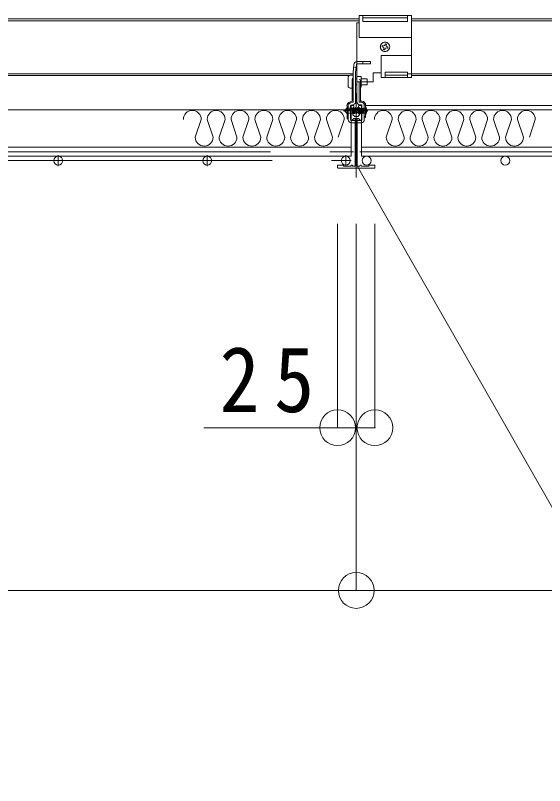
# Model space of a CAD drawing. Units: millimetres at full size, sheet at 1:40; details may follow other scales. Extents: x -7707 to 7893, y -5335 to 5359.
# Drawn here: x -6071 to -5716, y -4242 to -3726 of the extents above; entities that cross this region are included whole.
import ezdxf

# ---------------------------------------------------------------- set-up
doc = ezdxf.new("R2010")
doc.units = ezdxf.units.MM
doc.header["$LTSCALE"] = 40
doc.header["$PDMODE"] = 32
doc.header["$PDSIZE"] = 24
for name, pattern in [('CHAIN1', [8, 5, -1, 1, -1]), ('CHAIN2', [12, 9, -1, 1, -1]), ('DASHED1', [1.8, 1.2, -0.6]), ('LONG_DASHED1', [7, 6, -1])]:
    doc.linetypes.add(name, pattern=pattern)
for name, color, linetype, lineweight in [('7-0_中心線', 4, 'CHAIN1', 9), ('7-1_吊り材', 7, 'Continuous', 18), ('7-2_メイン・クロス', 3, 'Continuous', 18), ('7-4_ブレース・補強材', 4, 'Continuous', 9), ('7-5_寸法', 4, 'Continuous', 9), ('7-6_文字', 7, 'Continuous', 18), ('7-C_ビス・アンカーボ', 2, 'Continuous', 25), ('7-D_パネル', 4, 'Continuous', 18)]:
    doc.layers.add(name, color=color, linetype=linetype, lineweight=lineweight)
doc.styles.add('ＭＳ ゴシック', font='')
doc.styles.get('ＭＳ ゴシック').set_extended_font_data('MS Gothic')

msp = doc.modelspace()

# ---------------------------------------------------------------- linework, layer by layer
at = {"layer": '7-0_中心線'}
for p, q in [((-5842.1, -3834.62), (-5842.1, -3778.16)), ((-5842.1, -3826.2), (-5842.1, -3795)), ((-6739.74, -3817.4), (-5843.93, -3817.4)), ((-6042.1, -3827.01), (-6042.1, -3819.74)), ((-5942.1, -3827.01), (-5942.1, -3819.74)), ((-5849.1, -3827.01), (-5849.1, -3819.74)), ((-5839.69, -3817.4), (-4944.28, -3817.4)), ((-6738.6, -3823.4), (-5845.6, -3823.4))]:
    msp.add_line(p, q, dxfattribs=at)
at = {"layer": '7-0_中心線', "linetype": 'CHAIN2'}
msp.add_line((-5834.38, -3789.94), (-5850.67, -3789.94), dxfattribs=at)
at = {"layer": '7-1_吊り材'}
for p, q in [((-5805.1, -3726.04), (-5840.1, -3726.04)), ((-5840.1, -3740.79), (-5840.1, -3726.04)), ((-5837.6, -3730.03), (-5837.6, -3726.04)), ((-5807.6, -3727.64), (-5837.6, -3727.64)), ((-5807.6, -3730.03), (-5807.6, -3726.04)), ((-5805.1, -3767.64), (-5805.1, -3726.04)), ((-5840.1, -3731.04), (-5841.7, -3731.04)), ((-5841.7, -3766.4), (-5841.7, -3731.04)), ((-5807.6, -3730.03), (-5837.6, -3730.03)), ((-5805.1, -3740.79), (-5840.1, -3740.79)), ((-5805.1, -3752.88), (-5825.4, -3752.88)), ((-5825.4, -3767.64), (-5825.4, -3752.88)), ((-5843.6, -3759.1), (-5844.1, -3764)), ((-5842, -3759.1), (-5842.5, -3764)), ((-5841.5, -3757), (-5832.6, -3757)), ((-5841.5, -3758.6), (-5832.6, -3758.6)), ((-5837.6, -3758.6), (-5837.6, -3757)), ((-5832.6, -3758.6), (-5832.6, -3757)), ((-5844.1, -3783.82), (-5844.1, -3764)), ((-5842.2, -3761), (-5843.78, -3760.84)), ((-5842.5, -3783.82), (-5842.5, -3764)), ((-5822.6, -3767.64), (-5822.6, -3764.2)), ((-5807.6, -3764.2), (-5822.6, -3764.2)), ((-5807.6, -3767.64), (-5807.6, -3764.2)), ((-5847.6, -3773.3), (-5847.6, -3767.7)), ((-5846.1, -3766.2), (-5844.1, -3766.2)), ((-5844.9, -3783.6), (-5844.9, -3768.8)), ((-5844.1, -3774.8), (-5844.1, -3766.2)), ((-5842.5, -3768.5), (-5841.7, -3768.5)), ((-5841.7, -3783.9), (-5841.7, -3766.4)), ((-5841.7, -3766.9), (-5838.7, -3766.9)), ((-5838.7, -3774.1), (-5838.7, -3766.9)), ((-5838.7, -3768.5), (-5834.8, -3768.5)), ((-5834.8, -3772.5), (-5834.8, -3768.5)), ((-5825.4, -3764.44), (-5830.7, -3764.44)), ((-5830.7, -3770.5), (-5830.7, -3764.44)), ((-5805.1, -3767.64), (-5825.4, -3767.64)), ((-5807.6, -3766.04), (-5822.6, -3766.04)), ((-5842.5, -3772.5), (-5841.7, -3772.5)), ((-5830.7, -3770.5), (-5841.7, -3770.5)), ((-5840.1, -3784.3), (-5840.1, -3770.5)), ((-5839.2, -3783.44), (-5839.2, -3769.9)), ((-5839.2, -3774.1), (-5838.7, -3774.1)), ((-5838.7, -3772.5), (-5834.8, -3772.5)), ((-5846.1, -3774.8), (-5844.1, -3774.8)), ((-5844.9, -3783.6), (-5846.22, -3783.99)), ((-5844.46, -3784.3), (-5846, -3784.76)), ((-5838.7, -3784.3), (-5840.1, -3784.3)), ((-5839.2, -3783.44), (-5838.2, -3783.44)), ((-5848.27, -3795.06), (-5848.27, -3786.77)), ((-5847.5, -3795.9), (-5847.5, -3786.77)), ((-5845.9, -3795.9), (-5845.9, -3786.77)), ((-5844.01, -3785.84), (-5845.55, -3786.29)), ((-5838.7, -3785.9), (-5839.7, -3785.9)), ((-5838.3, -3786.3), (-5838.3, -3796)), ((-5836.7, -3786.3), (-5836.7, -3796)), ((-5835.8, -3786.3), (-5835.8, -3794.1)), ((-5842.5, -3796.4), (-5845.4, -3796.4)), ((-5838.7, -3798), (-5841.7, -3798))]:
    msp.add_line(p, q, dxfattribs=at)
at = {"layer": '7-1_吊り材', "linetype": 'LONG_DASHED1'}
msp.add_line((-5844.9, -3772), (-5844.1, -3772), dxfattribs=at)
at = {"layer": '7-1_吊り材', "linetype": 'CHAIN1'}
msp.add_line((-5842.1, -3786.3), (-5842.1, -3796), dxfattribs=at)
at = {"layer": '7-1_吊り材'}
for points in [[(-5842.5, -3796.4), (-5842.5, -3798), (-5845.4, -3798)], [(-5838.7, -3796.4), (-5841.7, -3796.4), (-5841.7, -3798)]]:
    msp.add_lwpolyline(points, dxfattribs=at)
for centre, radius, start, end in [((-5841.5, -3759.1), 2.1, 90, 180), ((-5841.5, -3759.1), 0.5, 90, 180), ((-5846.1, -3767.7), 1.5, 90, 180), ((-5844.1, -3768.8), 0.8, 90, 180), ((-5840.1, -3769.9), 0.9, 0, 90), ((-5846.1, -3773.3), 1.5, 180, 270), ((-5845.4, -3786.77), 2.9, 106.3895, 180), ((-5845.4, -3786.77), 2.1, 106.3895, 180), ((-5844.6, -3783.82), 0.5, 286.3895, 0), ((-5844.6, -3783.82), 2.1, 286.3895, 0), ((-5839.7, -3783.9), 2, 180, 270), ((-5838.7, -3786.3), 2, 0, 90), ((-5838.7, -3786.3), 2.9, 0, 80.0718), ((-5845.4, -3786.77), 0.5, 106.3895, 180), ((-5838.7, -3786.3), 0.4, 0, 90), ((-5847.77, -3795.06), 0.5, 180, 270), ((-5847.77, -3795.31), 0.25, 270, 0), ((-5836.7, -3794.1), 0.9, 270, 0), ((-5845.4, -3795.9), 2.1, 180, 270), ((-5845.4, -3795.9), 0.5, 180, 270), ((-5838.7, -3796), 2, 270, 0), ((-5838.7, -3796), 0.4, 270, 0)]:
    msp.add_arc(centre, radius, start, end, dxfattribs=at)
at = {"layer": '7-2_メイン・クロス'}
for p, q in [((-5845.6, -3796.1), (-5845.6, -3786.7)), ((-5843.85, -3786.4), (-5845.3, -3786.4)), ((-5843.85, -3786.4), (-5843.71, -3786.47)), ((-5843.85, -3786.9), (-5843.71, -3786.83)), ((-5843.85, -3786.9), (-5843.71, -3786.97)), ((-5843.85, -3787.4), (-5843.71, -3787.33)), ((-5843.85, -3787.4), (-5843.71, -3787.47)), ((-5843.85, -3787.9), (-5843.71, -3787.83)), ((-5843.85, -3787.9), (-5843.71, -3787.97)), ((-5843.85, -3788.4), (-5843.71, -3788.33)), ((-5843.85, -3788.4), (-5843.71, -3788.47)), ((-5843.85, -3788.9), (-5843.71, -3788.83)), ((-5843.85, -3788.9), (-5843.71, -3788.97)), ((-5843.85, -3789.4), (-5843.71, -3789.33)), ((-5843.85, -3789.4), (-5843.71, -3789.47)), ((-5843.85, -3789.9), (-5843.71, -3789.83)), ((-5843.85, -3789.9), (-5843.71, -3789.97)), ((-5840.35, -3786.65), (-5840.5, -3786.72)), ((-5840.35, -3787.15), (-5840.5, -3787.08)), ((-5840.35, -3787.15), (-5840.5, -3787.22)), ((-5840.35, -3787.65), (-5840.5, -3787.58)), ((-5840.35, -3787.65), (-5840.5, -3787.72)), ((-5840.35, -3788.15), (-5840.5, -3788.08)), ((-5840.35, -3788.15), (-5840.5, -3788.22)), ((-5840.35, -3788.65), (-5840.5, -3788.58)), ((-5840.35, -3788.65), (-5840.5, -3788.72)), ((-5840.35, -3789.15), (-5840.5, -3789.08)), ((-5840.35, -3789.15), (-5840.5, -3789.22)), ((-5840.35, -3789.65), (-5840.5, -3789.58)), ((-5840.35, -3789.65), (-5840.5, -3789.72)), ((-5840.35, -3790.15), (-5840.5, -3790.08)), ((-5840.35, -3790.15), (-5840.5, -3790.22)), ((-5840.35, -3786.4), (-5838.9, -3786.4)), ((-5840.35, -3786.4), (-5838.9, -3786.4)), ((-5840.35, -3786.65), (-5840.35, -3786.4)), ((-5838.6, -3796.1), (-5838.6, -3786.7)), ((-5844.5, -3796.05), (-5843.65, -3795.2)), ((-5844.3, -3792.7), (-5844.3, -3791.9)), ((-5843.85, -3791.9), (-5844.3, -3791.9)), ((-5844.3, -3792.7), (-5843.1, -3793.9)), ((-5843.85, -3790.4), (-5843.71, -3790.33)), ((-5843.85, -3790.4), (-5843.71, -3790.47)), ((-5843.85, -3790.9), (-5843.71, -3790.83)), ((-5843.85, -3790.9), (-5843.71, -3790.97)), ((-5843.85, -3791.4), (-5843.71, -3791.33)), ((-5843.85, -3791.4), (-5843.71, -3791.47)), ((-5843.85, -3791.9), (-5843.71, -3791.83)), ((-5842.95, -3795.2), (-5843.65, -3795.2)), ((-5843.1, -3793.9), (-5841.1, -3793.9)), ((-5841.25, -3795.2), (-5840.55, -3795.2)), ((-5839.9, -3792.7), (-5841.1, -3793.9)), ((-5839.7, -3796.05), (-5840.55, -3795.2)), ((-5840.35, -3790.65), (-5840.5, -3790.58)), ((-5840.35, -3790.65), (-5840.5, -3790.72)), ((-5840.35, -3791.15), (-5840.5, -3791.08)), ((-5840.35, -3791.15), (-5840.5, -3791.22)), ((-5840.35, -3791.65), (-5840.5, -3791.58)), ((-5840.35, -3791.65), (-5839.9, -3791.65)), ((-5839.9, -3792.7), (-5839.9, -3791.65)), ((-5844.7, -3796.4), (-5845.3, -3796.4)), ((-5844.5, -3796.2), (-5844.5, -3796.05)), ((-5842.75, -3795.4), (-5842.75, -3827.2)), ((-5841.45, -3795.4), (-5841.45, -3827.2)), ((-5839.7, -3796.2), (-5839.7, -3796.05)), ((-5839.5, -3796.4), (-5838.9, -3796.4)), ((-5854.6, -3828.1), (-5854.6, -3826.7)), ((-5850.9, -3826.4), (-5854.3, -3826.4)), ((-5829.9, -3828.4), (-5854.3, -3828.4)), ((-5850.6, -3827), (-5850.6, -3826.7)), ((-5850.4, -3827.2), (-5845.6, -3827.2)), ((-5845.6, -3826.95), (-5845.6, -3827.2)), ((-5844.5, -3826.95), (-5844.5, -3827.2)), ((-5844.5, -3827.2), (-5842.75, -3827.2)), ((-5839.7, -3827.2), (-5841.45, -3827.2)), ((-5839.7, -3826.95), (-5839.7, -3827.2)), ((-5838.6, -3826.95), (-5838.6, -3827.2)), ((-5833.8, -3827.2), (-5838.6, -3827.2)), ((-5833.6, -3827), (-5833.6, -3826.7)), ((-5833.3, -3826.4), (-5829.9, -3826.4)), ((-5829.6, -3828.1), (-5829.6, -3826.7))]:
    msp.add_line(p, q, dxfattribs=at)
for centre, radius, start, end in [((-5845.3, -3786.7), 0.3, 90, 180), ((-5843.8, -3786.65), 0.2, 297.0189, 62.9811), ((-5843.8, -3787.15), 0.2, 297.0189, 62.9811), ((-5843.8, -3787.65), 0.2, 297.0189, 62.9811), ((-5843.8, -3788.15), 0.2, 297.0189, 62.9811), ((-5843.8, -3788.65), 0.2, 297.0189, 62.9811), ((-5843.8, -3789.15), 0.2, 297.0189, 62.9811), ((-5843.8, -3789.65), 0.2, 297.0189, 62.9811), ((-5843.8, -3790.15), 0.2, 297.0189, 62.9811), ((-5840.4, -3786.9), 0.2, 117.0189, 242.9811), ((-5840.4, -3787.4), 0.2, 117.0189, 242.9811), ((-5840.4, -3787.9), 0.2, 117.0189, 242.9811), ((-5840.4, -3788.4), 0.2, 117.0189, 242.9811), ((-5840.4, -3788.9), 0.2, 117.0189, 242.9811), ((-5840.4, -3789.4), 0.2, 117.0189, 242.9811), ((-5840.4, -3789.9), 0.2, 117.0189, 242.9811), ((-5840.4, -3790.4), 0.2, 117.0189, 242.9811), ((-5838.9, -3786.7), 0.3, 0, 90), ((-5843.8, -3790.65), 0.2, 297.0189, 62.9811), ((-5843.8, -3791.15), 0.2, 297.0189, 62.9811), ((-5843.8, -3791.65), 0.2, 297.0189, 62.9811), ((-5842.95, -3795.4), 0.2, 0, 90), ((-5841.25, -3795.4), 0.2, 90, 180), ((-5840.4, -3790.9), 0.2, 117.0189, 242.9811), ((-5840.4, -3791.4), 0.2, 117.0189, 242.9811), ((-5845.3, -3796.1), 0.3, 180, 270), ((-5844.7, -3796.2), 0.2, 270, 0), ((-5839.5, -3796.2), 0.2, 180, 270), ((-5838.9, -3796.1), 0.3, 270, 0), ((-5854.3, -3826.7), 0.3, 90, 180), ((-5854.3, -3828.1), 0.3, 180, 270), ((-5850.9, -3826.7), 0.3, 0, 90), ((-5850.4, -3827), 0.2, 180, 270), ((-5845.05, -3826.95), 0.55, 0, 180), ((-5839.15, -3826.95), 0.55, 0, 180), ((-5833.8, -3827), 0.2, 270, 0), ((-5833.3, -3826.7), 0.3, 90, 180), ((-5829.9, -3826.7), 0.3, 0, 90), ((-5829.9, -3828.1), 0.3, 270, 0)]:
    msp.add_arc(centre, radius, start, end, dxfattribs=at)
at = {"layer": '7-4_ブレース・補強材'}
for p, q in [((-6602.1, -3728.4), (-5840.1, -3728.4)), ((-6602.1, -3729.6), (-5840.1, -3729.6)), ((-5805.1, -3728.4), (-5432.1, -3728.4)), ((-5805.1, -3729.6), (-5432.1, -3729.6)), ((-6602.1, -3765.2), (-5844.1, -3765.2)), ((-6602.1, -3766.4), (-5846.85, -3766.4)), ((-5807.6, -3765.2), (-5432.1, -3765.2)), ((-5805.1, -3766.4), (-5432.1, -3766.4))]:
    msp.add_line(p, q, dxfattribs=at)
at = {"layer": '7-5_寸法'}
for p, q in [((-5568.57, -3786.4), (-5835.8, -3786.4)), ((-5854.6, -4002.46), (-5854.6, -3865.86)), ((-5842.1, -4111.59), (-5842.1, -3865.86)), ((-5829.6, -4002.46), (-5829.6, -3865.86)), ((-5944.31, -4002.46), (-5829.6, -4002.46)), ((-6742.1, -4111.59), (-5842.1, -4111.59)), ((-5842.1, -4111.59), (-4942.1, -4111.59))]:
    msp.add_line(p, q, dxfattribs=at)
at = {"layer": '7-5_寸法', "color": 7}
for p in [(-5854.6, -4002.46), (-5829.6, -4002.46), (-5842.1, -4111.59)]:
    msp.add_point(p, dxfattribs=at)
at = {"layer": '7-6_文字'}
msp.add_line((-5843.1, -3824.2), (-5604.14, -4242.42), dxfattribs=at)
at = {"layer": '7-C_ビス・アンカーボ', "linetype": 'DASHED1', "lineweight": 18}
for p, q in [((-5823.92, -3747.25), (-5824.72, -3747)), ((-5823.67, -3746.37), (-5824.47, -3746.15)), ((-5823.92, -3747.25), (-5823.59, -3747.55)), ((-5823.52, -3747.99), (-5823.75, -3748.79)), ((-5823.67, -3746.37), (-5823.23, -3746.31)), ((-5823.52, -3747.99), (-5823.59, -3747.55)), ((-5822.93, -3745.97), (-5823.23, -3746.31)), ((-5822.93, -3745.97), (-5822.68, -3745.17)), ((-5822.65, -3748.25), (-5822.89, -3749.04)), ((-5822.65, -3748.25), (-5822.35, -3747.91)), ((-5821.91, -3747.84), (-5822.35, -3747.91)), ((-5822.05, -3746.23), (-5821.83, -3745.42)), ((-5822.05, -3746.23), (-5821.99, -3746.67)), ((-5821.65, -3746.97), (-5821.99, -3746.67)), ((-5821.91, -3747.84), (-5821.1, -3748.07)), ((-5821.65, -3746.97), (-5820.85, -3747.21)), ((-5836.97, -3788.8), (-5837.58, -3789.94)), ((-5837.58, -3789.94), (-5836.97, -3791.09)), ((-5835.38, -3788), (-5836.97, -3788.8)), ((-5835.38, -3791.88), (-5836.97, -3791.09))]:
    msp.add_line(p, q, dxfattribs=at)
at = {"layer": '7-C_ビス・アンカーボ', "lineweight": 18}
for p, q in [((-5849.67, -3789.69), (-5848.47, -3788.26)), ((-5849.67, -3789.69), (-5849.67, -3790.19)), ((-5849.67, -3790.19), (-5848.47, -3791.63)), ((-5849.25, -3790.08), (-5847.72, -3788.26)), ((-5848.73, -3789.94), (-5846.29, -3788.96)), ((-5844.67, -3788.26), (-5848.47, -3788.26)), ((-5844.67, -3788.26), (-5844.33, -3788.35)), ((-5844.38, -3788.88), (-5844.67, -3791.63)), ((-5844.58, -3791.72), (-5844.18, -3788.84)), ((-5843.8, -3788.73), (-5844.5, -3791.58)), ((-5844.33, -3788.35), (-5844.05, -3787.87)), ((-5844.33, -3788.35), (-5844.33, -3788.36)), ((-5844.12, -3788.42), (-5844.05, -3787.87)), ((-5843.72, -3788.43), (-5844.05, -3787.87)), ((-5843.72, -3788.43), (-5843.76, -3788.56)), ((-5842.96, -3788.43), (-5843.72, -3788.43)), ((-5842.96, -3788.43), (-5843.66, -3791.46)), ((-5843.34, -3792.02), (-5842.64, -3787.87)), ((-5842.31, -3788.43), (-5843.02, -3791.46)), ((-5842.96, -3788.43), (-5842.64, -3787.87)), ((-5842.31, -3788.43), (-5842.64, -3787.87)), ((-5841.55, -3788.43), (-5842.31, -3788.43)), ((-5841.55, -3788.43), (-5842.25, -3791.46)), ((-5841.93, -3792.02), (-5841.22, -3787.87)), ((-5840.9, -3788.43), (-5841.61, -3791.46)), ((-5841.55, -3788.43), (-5841.22, -3787.87)), ((-5840.9, -3788.43), (-5841.22, -3787.87)), ((-5840.14, -3788.43), (-5840.9, -3788.43)), ((-5840.84, -3791.46), (-5840.14, -3788.43)), ((-5839.81, -3787.87), (-5840.52, -3792.02)), ((-5840.2, -3791.46), (-5839.49, -3788.43)), ((-5840.14, -3788.43), (-5839.81, -3787.87)), ((-5839.49, -3788.43), (-5839.81, -3787.87)), ((-5838.73, -3788.43), (-5839.49, -3788.43)), ((-5839.43, -3791.46), (-5838.73, -3788.43)), ((-5838.4, -3787.87), (-5839.11, -3792.02)), ((-5838.78, -3791.46), (-5838.08, -3788.43)), ((-5838.73, -3788.43), (-5838.4, -3787.87)), ((-5838.08, -3788.43), (-5838.4, -3787.87)), ((-5837.17, -3788.26), (-5838.08, -3788.43)), ((-5837.78, -3791.87), (-5837.17, -3788.26)), ((-5837.61, -3791.87), (-5837.17, -3788.26)), ((-5837.17, -3788.26), (-5836.67, -3787.97)), ((-5837.17, -3791.63), (-5837.17, -3788.26)), ((-5836.67, -3788.03), (-5836.67, -3786.19)), ((-5836.67, -3793.69), (-5836.67, -3788.03)), ((-5835.92, -3793.44), (-5835.92, -3786.44)), ((-5835.09, -3789.46), (-5835.38, -3789.49)), ((-5835.38, -3789.49), (-5835.38, -3790.4)), ((-5844.67, -3791.63), (-5848.47, -3791.63)), ((-5844.67, -3791.63), (-5844.58, -3791.72)), ((-5844.67, -3791.63), (-5844.67, -3791.63)), ((-5844.67, -3791.63), (-5844.67, -3791.63)), ((-5844.5, -3791.58), (-5844.58, -3791.72)), ((-5844.5, -3791.58), (-5844.04, -3791.46)), ((-5843.66, -3791.46), (-5844.04, -3791.46)), ((-5843.66, -3791.46), (-5843.34, -3792.02)), ((-5843.02, -3791.46), (-5843.34, -3792.02)), ((-5842.25, -3791.46), (-5843.02, -3791.46)), ((-5842.25, -3791.46), (-5841.93, -3792.02)), ((-5841.61, -3791.46), (-5841.93, -3792.02)), ((-5840.84, -3791.46), (-5841.61, -3791.46)), ((-5840.84, -3791.46), (-5840.52, -3792.02)), ((-5840.2, -3791.46), (-5840.52, -3792.02)), ((-5839.43, -3791.46), (-5840.2, -3791.46)), ((-5839.43, -3791.46), (-5839.11, -3792.02)), ((-5838.78, -3791.46), (-5839.11, -3792.02)), ((-5838.02, -3791.46), (-5838.78, -3791.46)), ((-5837.78, -3791.87), (-5838.02, -3791.46)), ((-5837.61, -3791.87), (-5837.78, -3791.87)), ((-5837.61, -3791.87), (-5837.37, -3791.46)), ((-5837.17, -3791.63), (-5837.37, -3791.46)), ((-5837.17, -3791.63), (-5836.67, -3791.92)), ((-5835.09, -3790.42), (-5835.38, -3790.4))]:
    msp.add_line(p, q, dxfattribs=at)
for points in [[(-5849.67, -3789.94), (-5849.57, -3789.99), (-5849.46, -3790.03), (-5849.36, -3790.06), (-5849.25, -3790.08), (-5849.13, -3790.07), (-5849, -3790.04), (-5848.86, -3790), (-5848.73, -3789.94)], [(-5848.47, -3791.63), (-5848.16, -3791.25), (-5847.89, -3790.89), (-5847.7, -3790.57), (-5847.61, -3790.3), (-5847.67, -3790.11), (-5847.83, -3790.01), (-5848.07, -3789.96), (-5848.37, -3789.94), (-5848.73, -3789.94)], [(-5844.67, -3791.63), (-5844.67, -3788.96), (-5846.29, -3788.96)], [(-5844.67, -3788.26), (-5844.35, -3788.35), (-5844.02, -3788.45), (-5843.78, -3788.54), (-5843.68, -3788.64), (-5843.78, -3788.72), (-5844.03, -3788.8), (-5844.35, -3788.88), (-5844.67, -3788.96)], [(-5837.37, -3791.46), (-5837.17, -3788.26), (-5838.02, -3791.46)]]:
    msp.add_lwpolyline(points, dxfattribs=at)
at = {"layer": '7-C_ビス・アンカーボ', "linetype": 'DASHED1', "lineweight": 18}
msp.add_circle((-5822.79, -3747.11), 3.15, dxfattribs=at)
for start, end in [(150.3927, 176.8932), (240.3927, 266.8932), (60.3927, 86.8932), (330.3927, 356.8932)]:
    msp.add_arc((-5822.79, -3747.11), 1.94, start, end, dxfattribs=at)
at = {"layer": '7-C_ビス・アンカーボ', "lineweight": 18}
for centre, radius, start, end in [((-5836.42, -3786.19), 0.25, 90, 180), ((-5836.42, -3786.44), 0.5, 0, 90), ((-5841.33, -3789.94), 6.26, 4.3721, 30.2022), ((-5836.42, -3793.69), 0.25, 180, 270), ((-5836.42, -3793.44), 0.5, 270, 0), ((-5841.33, -3789.94), 6.26, 329.7978, 355.6279)]:
    msp.add_arc(centre, radius, start, end, dxfattribs=at)
at = {"layer": '7-D_パネル'}
for p, q in [((-5838.6, -3789.4), (-5838.6, -3814.72)), ((-5946.11, -3795.77), (-5950.11, -3807.7)), ((-5942.11, -3795.77), (-5938.11, -3807.7)), ((-5930.11, -3795.77), (-5934.11, -3807.7)), ((-5926.11, -3795.77), (-5922.11, -3807.7)), ((-5914.11, -3795.77), (-5918.11, -3807.7)), ((-5910.11, -3795.77), (-5906.11, -3807.7)), ((-5898.11, -3795.77), (-5902.11, -3807.7)), ((-5894.11, -3795.77), (-5890.11, -3807.7)), ((-5882.11, -3795.77), (-5886.11, -3807.7)), ((-5878.11, -3795.77), (-5874.11, -3807.7)), ((-5866.11, -3795.77), (-5870.11, -3807.7)), ((-5862.11, -3795.77), (-5858.11, -3807.7)), ((-5850.11, -3795.77), (-5854.11, -3807.7)), ((-5817.92, -3795.77), (-5821.92, -3807.7)), ((-5813.92, -3795.77), (-5809.92, -3807.7)), ((-5801.92, -3795.77), (-5805.92, -3807.7)), ((-5797.92, -3795.77), (-5793.92, -3807.7)), ((-5785.92, -3795.77), (-5789.92, -3807.7)), ((-5781.92, -3795.77), (-5777.92, -3807.7)), ((-5769.92, -3795.77), (-5773.92, -3807.7)), ((-5765.92, -3795.77), (-5761.92, -3807.7)), ((-5753.92, -3795.77), (-5757.92, -3807.7)), ((-5749.92, -3795.77), (-5745.92, -3807.7)), ((-5737.92, -3795.77), (-5741.92, -3807.7)), ((-5733.92, -3795.77), (-5729.92, -3807.7)), ((-5721.92, -3795.77), (-5725.92, -3807.7)), ((-5838.6, -3814.4), (-4945.6, -3814.4))]:
    msp.add_line(p, q, dxfattribs=at)
at = {"layer": '7-D_パネル', "lineweight": 9}
for p, q in [((-5845.6, -3814.4), (-5845.6, -3820.4)), ((-5838.6, -3814.4), (-5838.6, -3820.4)), ((-6738.6, -3820.4), (-5845.6, -3820.4)), ((-5838.6, -3820.4), (-4945.6, -3820.4))]:
    msp.add_line(p, q, dxfattribs=at)
at = {"layer": '7-D_パネル'}
for points in [[(-6738.6, -3789.4), (-5845.6, -3789.4), (-5845.6, -3814.72)], [(-6738.6, -3789.4), (-6738.6, -3814.4), (-5845.6, -3814.4)], [(-5838.6, -3789.4), (-4945.6, -3789.4), (-4945.6, -3814.4)]]:
    msp.add_lwpolyline(points, dxfattribs=at)
for centre in [(-6042.1, -3823.4), (-5942.1, -3823.4), (-5849.1, -3823.4), (-5835.1, -3823.4), (-5742.1, -3823.4)]:
    msp.add_circle(centre, 3, dxfattribs=at)
for centre, start, end in [((-5952.11, -3795.77), 0, 180), ((-5936.11, -3795.77), 0, 180), ((-5920.11, -3795.77), 0, 180), ((-5904.11, -3795.77), 0, 180), ((-5888.11, -3795.77), 0, 180), ((-5872.11, -3795.77), 0, 180), ((-5856.11, -3795.77), 0, 180), ((-5823.92, -3795.77), 0, 180), ((-5807.92, -3795.77), 0, 180), ((-5791.92, -3795.77), 0, 180), ((-5775.92, -3795.77), 0, 180), ((-5759.92, -3795.77), 0, 180), ((-5743.92, -3795.77), 0, 180), ((-5727.92, -3795.77), 0, 180), ((-5944.11, -3807.7), 180, 0), ((-5928.11, -3807.7), 180, 0), ((-5912.11, -3807.7), 180, 0), ((-5896.11, -3807.7), 180, 0), ((-5880.11, -3807.7), 180, 0), ((-5864.11, -3807.7), 180, 0), ((-5815.92, -3807.7), 180, 0), ((-5799.92, -3807.7), 180, 0), ((-5783.92, -3807.7), 180, 0), ((-5767.92, -3807.7), 180, 0), ((-5751.92, -3807.7), 180, 0), ((-5735.92, -3807.7), 180, 0)]:
    msp.add_arc(centre, 6, start, end, dxfattribs=at)

# ---------------------------------------------------------------- texts
at = {"layer": '7-5_寸法', "color": 7, "insert": (-5933.83, -3992.73), "char_height": 43.99, "attachment_point": 7, "style": 'ＭＳ ゴシック'}
msp.add_mtext('\\T1.36;\\W0.9;25', dxfattribs=at)

doc.saveas('drawing.dxf')
